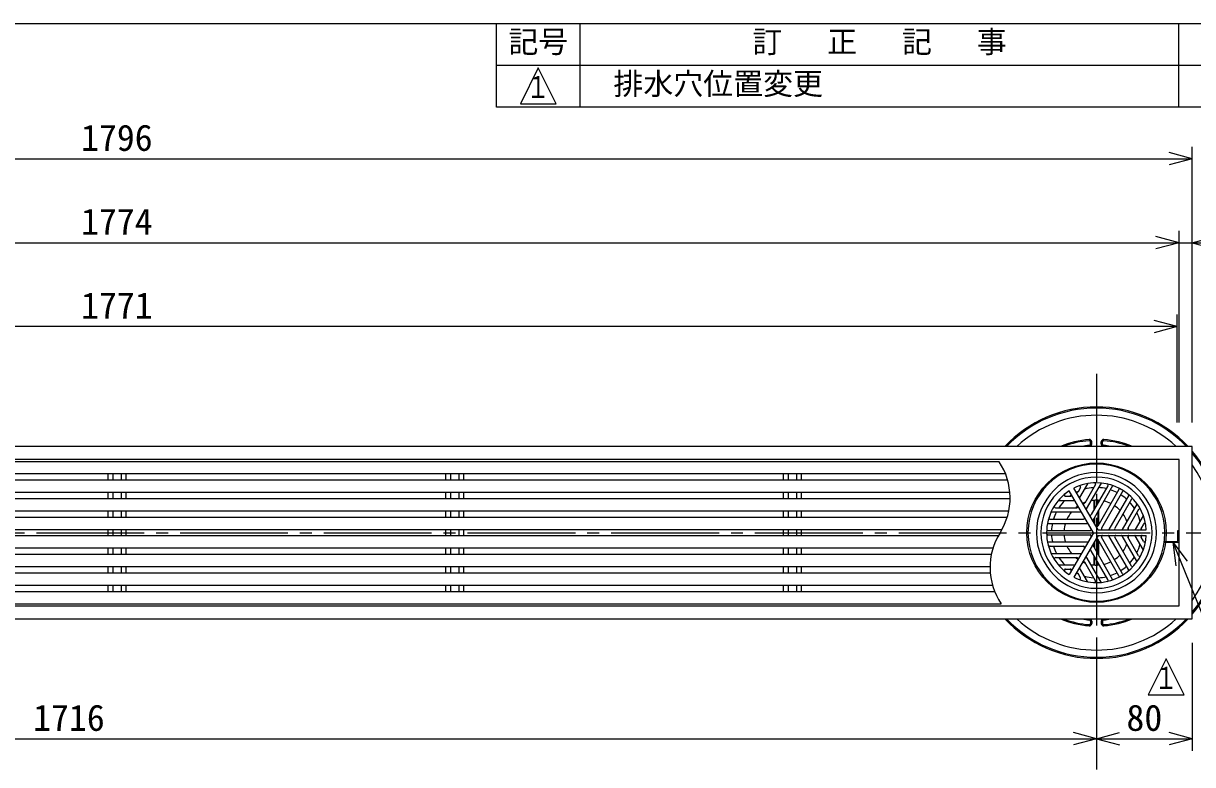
# Model space of a CAD drawing. Units: millimetres, scale not verified. Extents: x -1365 to 1365, y -930 to 870.
# Drawn here: x -100 to 876, y 251 to 870 of the extents above; entities that cross this region are included whole.
import ezdxf
from ezdxf.enums import TextEntityAlignment as Align

# ---------------------------------------------------------------- set-up
doc = ezdxf.new("R2010")
doc.units = ezdxf.units.MM
doc.header["$LTSCALE"] = 10
doc.linetypes.add('CHAIN2', pattern=[12, 9, -1, 1, -1])
for name, color, linetype in [('0-0_計極細', 2, 'Continuous'), ('0-1_計細線', 3, 'Continuous'), ('0-5_寸法線', 7, 'Continuous'), ('0-7_枠細線', 5, 'Continuous'), ('0-8_枠中線', 5, 'Continuous')]:
    doc.layers.add(name, color=color, linetype=linetype)
doc.styles.add('ＭＳ ゴシック', font='')
doc.styles.get('ＭＳ ゴシック').set_extended_font_data('MS Gothic')

msp = doc.modelspace()

# ---------------------------------------------------------------- linework, layer by layer
at = {"layer": '0-0_計極細', "linetype": 'CHAIN2'}
for p, q in [((796.11, 577.48), (796.11, -199.46)), ((-929.07, 445.02), (885.96, 445.02))]:
    msp.add_line(p, q, dxfattribs=at)
at = {"layer": '0-0_計極細'}
for p, q in [((-29.39, 494.27), (-29.39, 488.77)), ((-25.34, 494.27), (-25.34, 488.77)), ((-18.44, 494.27), (-18.44, 488.77)), ((-14.39, 494.27), (-14.39, 488.77)), ((252.61, 494.27), (252.61, 488.77)), ((256.66, 494.27), (256.66, 488.77)), ((263.56, 494.27), (263.56, 488.77)), ((267.61, 494.27), (267.61, 488.77)), ((534.61, 494.27), (534.61, 488.77)), ((538.66, 494.27), (538.66, 488.77)), ((545.56, 494.27), (545.56, 488.77)), ((549.61, 494.27), (549.61, 488.77)), ((-29.39, 478.77), (-29.39, 473.27)), ((-25.34, 478.77), (-25.34, 473.27)), ((-18.44, 478.77), (-18.44, 473.27)), ((-14.39, 478.77), (-14.39, 473.27)), ((252.61, 478.77), (252.61, 473.27)), ((256.66, 478.77), (256.66, 473.27)), ((263.56, 478.77), (263.56, 473.27)), ((267.61, 478.77), (267.61, 473.27)), ((534.61, 478.77), (534.61, 473.27)), ((538.66, 478.77), (538.66, 473.27)), ((545.56, 478.77), (545.56, 473.27)), ((549.61, 478.77), (549.61, 473.27)), ((782.74, 482.59), (780.75, 479.14)), ((788.66, 485.81), (782.06, 474.37)), ((795.22, 485.12), (786.26, 469.61)), ((799.89, 486.2), (787.56, 464.84)), ((805.7, 484.21), (791.76, 460.07)), ((809.62, 483.98), (793.07, 455.31)), ((814.86, 481.01), (797.27, 450.54)), ((817.9, 479.26), (800.31, 448.78)), ((764.5, 471.86), (777.71, 471.86)), ((770.26, 475.38), (774.24, 475.38)), ((794.1, 464.12), (794.1, 472.04)), ((794.6, 464.99), (794.6, 472.07)), ((797.61, 470.21), (797.61, 472.07)), ((798.11, 471.08), (798.11, 472.04)), ((823.09, 476.2), (806.54, 447.53)), ((825.25, 472.92), (811.32, 448.78)), ((829.87, 468.89), (817.54, 447.53)), ((-29.39, 463.27), (-29.39, 457.77)), ((-25.34, 463.27), (-25.34, 457.77)), ((-18.44, 463.27), (-18.44, 457.77)), ((-14.39, 463.27), (-14.39, 457.77)), ((252.61, 463.27), (252.61, 457.77)), ((256.66, 463.27), (256.66, 457.77)), ((263.56, 463.27), (263.56, 457.77)), ((267.61, 463.27), (267.61, 457.77)), ((534.61, 463.27), (534.61, 457.77)), ((538.66, 463.27), (538.66, 457.77)), ((545.56, 463.27), (545.56, 457.77)), ((549.61, 463.27), (549.61, 457.77)), ((758.55, 462.33), (783.22, 462.33)), ((761.82, 465.84), (779.74, 465.84)), ((797.61, 451.14), (797.61, 463.18)), ((798.11, 452.01), (798.11, 464.05)), ((831.28, 464.3), (822.32, 448.78)), ((835.16, 458.97), (828.55, 447.53)), ((755.61, 452.8), (788.72, 452.8)), ((757.37, 456.31), (785.24, 456.31)), ((794.1, 453.01), (794.1, 457.1)), ((794.6, 452.14), (794.6, 457.97)), ((835.32, 452.23), (833.33, 448.78)), ((-29.39, 447.77), (-29.39, 442.27)), ((-25.34, 447.77), (-25.34, 442.27)), ((-18.44, 447.77), (-18.44, 442.27)), ((-14.39, 447.77), (-14.39, 442.27)), ((252.61, 447.77), (252.61, 442.27)), ((256.66, 447.77), (256.66, 442.27)), ((263.56, 447.77), (263.56, 442.27)), ((267.61, 447.77), (267.61, 442.27)), ((534.61, 447.77), (534.61, 442.27)), ((538.66, 447.77), (538.66, 442.27)), ((545.56, 447.77), (545.56, 442.27)), ((549.61, 447.77), (549.61, 442.27)), ((755.56, 446.78), (790.75, 446.78)), ((755.56, 443.27), (790.75, 443.27)), ((814.86, 409.03), (797.27, 439.5)), ((817.9, 410.78), (800.31, 441.26)), ((823.09, 413.84), (806.54, 442.51)), ((825.25, 417.12), (811.32, 441.26)), ((829.87, 421.15), (817.54, 442.51)), ((831.28, 425.74), (822.32, 441.26)), ((835.16, 431.07), (828.55, 442.51)), ((835.32, 437.81), (833.33, 441.26)), ((-29.39, 432.27), (-29.39, 426.77)), ((-25.34, 432.27), (-25.34, 426.77)), ((-18.44, 432.27), (-18.44, 426.77)), ((-14.39, 432.27), (-14.39, 426.77)), ((252.61, 432.27), (252.61, 426.77)), ((256.66, 432.27), (256.66, 426.77)), ((263.56, 432.27), (263.56, 426.77)), ((267.61, 432.27), (267.61, 426.77)), ((534.61, 432.27), (534.61, 426.77)), ((538.66, 432.27), (538.66, 426.77)), ((545.56, 432.27), (545.56, 426.77)), ((549.61, 432.27), (549.61, 426.77)), ((755.61, 437.24), (788.72, 437.24)), ((757.37, 433.73), (785.24, 433.73)), ((805.7, 405.83), (791.76, 429.97)), ((809.62, 406.06), (793.07, 434.74)), ((794.1, 432.94), (794.1, 437.03)), ((794.6, 432.07), (794.6, 437.9)), ((797.61, 426.86), (797.61, 438.9)), ((798.11, 425.99), (798.11, 438.03)), ((855.11, 436.77), (855.11, 437.77)), ((758.55, 427.71), (783.22, 427.71)), ((761.82, 424.2), (779.74, 424.2)), ((795.22, 404.92), (786.26, 420.44)), ((799.89, 403.84), (787.56, 425.2)), ((794.1, 418), (794.1, 425.92)), ((794.6, 417.97), (794.6, 425.05)), ((-29.39, 416.77), (-29.39, 411.27)), ((-25.34, 416.77), (-25.34, 411.27)), ((-18.44, 416.77), (-18.44, 411.27)), ((-14.39, 416.77), (-14.39, 411.27)), ((252.61, 416.77), (252.61, 411.27)), ((256.66, 416.77), (256.66, 411.27)), ((263.56, 416.77), (263.56, 411.27)), ((267.61, 416.77), (267.61, 411.27)), ((534.61, 416.77), (534.61, 411.27)), ((538.66, 416.77), (538.66, 411.27)), ((545.56, 416.77), (545.56, 411.27)), ((549.61, 416.77), (549.61, 411.27)), ((764.5, 418.18), (777.71, 418.18)), ((770.26, 414.67), (774.24, 414.67)), ((782.74, 407.46), (780.75, 410.9)), ((788.66, 404.23), (782.06, 415.67)), ((797.61, 417.97), (797.61, 419.84)), ((798.11, 418), (798.11, 418.97)), ((-29.39, 401.27), (-29.39, 395.77)), ((-25.34, 401.27), (-25.34, 395.77)), ((-18.44, 401.27), (-18.44, 395.77)), ((-14.39, 401.27), (-14.39, 395.77)), ((252.61, 401.27), (252.61, 395.77)), ((256.66, 401.27), (256.66, 395.77)), ((263.56, 401.27), (263.56, 395.77)), ((267.61, 401.27), (267.61, 395.77)), ((534.61, 401.27), (534.61, 395.77)), ((538.66, 401.27), (538.66, 395.77)), ((545.56, 401.27), (545.56, 395.77)), ((549.61, 401.27), (549.61, 395.77))]:
    msp.add_line(p, q, dxfattribs=at)
for centre, radius, start, end in [((669.68, 474.02), 54.31, 327.72738, 33.84606), ((796.11, 445.02), 50.15, 90, 270), ((796.11, 445.02), 50.15, 270, 90), ((779.89, 479.64), 1, 210, 330), ((796.11, 445.02), 37.63, 113.77152, 116.31965), ((781.88, 483.09), 1, 330, 110.49823), ((796.11, 445.02), 37.63, 93.596, 105.50678), ((789.1, 485.56), 0.502, 99.81001, 150), ((794.35, 485.62), 1, 330, 92.48216), ((796.11, 445.02), 37.63, 77.4576, 87.38711), ((796.11, 445.02), 37.63, 77.4576, 87.38711), ((800.33, 485.95), 0.502, 84.11294, 150), ((804.83, 484.72), 1, 330, 77.60597), ((796.11, 445.02), 37.63, 62.67477, 71.92708), ((810.05, 483.73), 0.502, 70.18513, 150), ((813.99, 481.52), 1, 330, 63.89345), ((818.77, 478.76), 1, 56.10655, 150), ((764.5, 471.36), 0.502, 90, 140.18999), ((796.11, 445.02), 37.63, 134.49322, 146.404), ((770.26, 476.38), 1, 129.50177, 270), ((796.11, 445.02), 37.63, 123.68035, 126.22848), ((774.24, 476.38), 1, 270, 30), ((777.71, 471.36), 0.502, 30, 90), ((782.49, 474.12), 0.502, 150, 210), ((785.39, 470.11), 1, 210, 330), ((796.11, 445.02), 27.09, 110.22104, 115.21981), ((796.11, 445.02), 27.09, 84.62432, 99.70902), ((796.11, 445.02), 27.09, 84.62432, 90), ((796.11, 445.02), 27.09, 63.71622, 76.68065), ((796.11, 445.02), 37.63, 48.07292, 57.32523), ((822.66, 476.45), 0.502, 330, 49.81487), ((796.11, 445.02), 37.63, 32.61289, 42.5424), ((826.12, 472.42), 1, 42.39403, 150), ((829.44, 469.14), 0.502, 330, 35.88706), ((758.55, 461.83), 0.502, 90, 155.88706), ((796.11, 445.02), 37.63, 152.61289, 162.5424), ((761.82, 466.85), 1, 147.51784, 270), ((796.11, 445.02), 27.09, 140.29098, 155.37568), ((796.11, 445.02), 27.09, 124.78019, 129.77896), ((779.74, 466.85), 1, 270, 30), ((783.22, 461.83), 0.502, 30, 90), ((788, 464.59), 0.502, 150, 210), ((790.89, 460.58), 1, 210, 330), ((796.11, 445.02), 27.09, 43.31935, 56.28378), ((796.11, 445.02), 27.09, 20.29098, 35.37568), ((796.11, 445.02), 37.63, 14.49322, 26.40401), ((832.15, 463.8), 1, 27.51784, 150), ((755.61, 452.3), 0.502, 89.99378, 169.80868), ((757.37, 457.31), 1, 162.39403, 270), ((796.11, 445.02), 37.63, 168.07292, 177.32523), ((796.11, 445.02), 27.09, 163.31935, 176.28378), ((785.24, 457.31), 1, 270, 30), ((788.72, 452.3), 0.502, 30, 90), ((793.5, 455.06), 0.502, 150, 210), ((796.4, 451.04), 1, 210, 330), ((796.4, 451.04), 1, 253.22135, 330), ((796.11, 445.02), 27.09, 4.78019, 9.77896), ((836.19, 451.73), 1, 9.50177, 150), ((761.53, 416.02), 54.31, 147.72738, 213.84606), ((755.56, 447.78), 1, 176.10043, 269.99386), ((755.56, 442.26), 1, 90, 183.89345), ((796.11, 445.02), 37.63, 182.67477, 191.92708), ((796.11, 445.02), 27.09, 183.71622, 196.68065), ((790.75, 447.78), 1, 270, 30), ((790.75, 442.26), 1, 330, 90), ((796.4, 439), 1, 30, 150), ((796.4, 439), 1, 30, 106.77865), ((801.18, 448.28), 1, 150, 270), ((801.18, 441.76), 1, 90, 210), ((806.1, 447.78), 0.502, 270, 330), ((806.1, 442.26), 0.502, 30, 90), ((812.18, 448.28), 1, 150, 270), ((812.18, 441.76), 1, 90, 210), ((817.11, 447.78), 0.502, 270, 330), ((817.11, 442.26), 0.502, 30, 90), ((823.19, 448.28), 1, 150, 270), ((823.19, 441.76), 1, 90, 210), ((796.11, 445.02), 27.09, 350.22104, 355.21981), ((828.12, 447.78), 0.502, 270, 330), ((828.12, 442.26), 0.502, 30, 90), ((834.2, 448.28), 1, 150, 270), ((834.2, 441.76), 1, 90, 210), ((796.11, 445.02), 37.63, 3.68035, 6.22848), ((796.11, 445.02), 37.63, 353.77152, 356.31965), ((755.61, 437.75), 0.502, 190.17883, 269.99383), ((757.37, 432.73), 1, 90, 197.60597), ((796.11, 445.02), 37.63, 197.4576, 207.38711), ((796.11, 445.02), 27.09, 204.62432, 219.70902), ((785.24, 432.73), 1, 330, 90), ((788.72, 437.75), 0.502, 270, 330), ((790.89, 429.47), 1, 30, 150), ((793.5, 434.99), 0.502, 150, 210), ((796.11, 445.02), 27.09, 324.62432, 339.70902), ((796.11, 445.02), 37.63, 333.59599, 345.50678), ((836.19, 438.31), 1, 210, 350.49823), ((758.55, 428.21), 0.502, 204.11294, 270), ((761.82, 423.2), 1, 90, 212.48216), ((796.11, 445.02), 37.63, 213.59599, 225.50678), ((796.11, 445.02), 27.09, 230.22104, 235.21981), ((779.74, 423.2), 1, 330, 90), ((783.22, 428.21), 0.502, 270, 330), ((785.39, 419.93), 1, 30, 150), ((796.11, 445.02), 27.09, 244.78019, 249.77896), ((788, 425.45), 0.502, 150, 210), ((796.11, 445.02), 27.09, 283.31935, 296.28378), ((796.11, 445.02), 27.09, 303.71622, 316.68065), ((796.11, 445.02), 37.63, 317.4576, 327.38711), ((829.44, 420.9), 0.502, 324.11294, 30), ((832.15, 426.24), 1, 210, 332.48216), ((770.26, 413.66), 1, 90, 230.49823), ((796.11, 445.02), 37.63, 233.77152, 236.31965), ((774.24, 413.66), 1, 330, 90), ((777.71, 418.68), 0.502, 270, 330), ((779.89, 410.4), 1, 30, 150), ((796.11, 445.02), 37.63, 243.68035, 246.22848), ((782.49, 415.92), 0.502, 149.99998, 210.00002), ((796.11, 445.02), 27.09, 260.29098, 275.37568), ((796.11, 445.02), 37.63, 288.07292, 297.32523), ((796.11, 445.02), 37.63, 302.67477, 311.92708), ((818.77, 411.29), 1, 210, 303.89345), ((822.66, 413.59), 0.502, 310.18513, 30), ((826.12, 417.62), 1, 210, 317.60597), ((781.88, 406.95), 1, 249.50177, 30), ((796.11, 445.02), 37.63, 254.49322, 266.404), ((789.1, 404.48), 0.502, 210, 260.18999), ((794.35, 404.42), 1, 267.51784, 30), ((796.11, 445.02), 37.63, 272.61289, 282.5424), ((800.33, 404.1), 0.502, 210, 275.88706), ((804.83, 405.33), 1, 282.39403, 30), ((810.05, 406.31), 0.502, 210, 289.81487), ((813.99, 408.53), 1, 296.10655, 30)]:
    msp.add_arc(centre, radius, start, end, dxfattribs=at)
at = {"layer": '0-1_計細線'}
for p, q in [((791.11, 518.78), (791.11, 520.78)), ((792.11, 518.78), (792.11, 520.78)), ((800.11, 518.78), (800.11, 520.78)), ((801.11, 518.78), (801.11, 520.78)), ((714.79, 504.27), (-907.39, 504.27)), ((721.96, 488.77), (-907.39, 488.77)), ((793.5, 445.02), (773.36, 479.9)), ((797.41, 447.28), (777.27, 482.16)), ((723.99, 473.27), (-907.39, 473.27)), ((721.51, 457.77), (-907.39, 457.77)), ((797.41, 447.28), (796.11, 449.54)), ((713.98, 442.27), (-873.39, 442.27)), ((793.5, 445.02), (773.36, 410.14)), ((797.41, 442.76), (777.27, 407.88)), ((797.41, 447.28), (800.02, 447.28)), ((797.41, 447.28), (837.69, 447.28)), ((797.41, 442.76), (837.69, 442.76)), ((864.11, 446.77), (865.11, 446.77)), ((864.11, 437.77), (864.11, 446.77)), ((-873.39, 432.27), (709.7, 432.27)), ((864.11, 436.77), (853.11, 436.77)), ((708.29, 426.77), (-907.39, 426.77)), ((707.42, 411.27), (-907.39, 411.27)), ((711.13, 395.77), (-907.39, 395.77)), ((791.11, 371.26), (791.11, 369.26)), ((792.11, 371.26), (792.11, 369.26)), ((800.11, 371.26), (800.11, 369.26)), ((801.11, 371.26), (801.11, 369.26))]:
    msp.add_line(p, q, dxfattribs=at)
for points in [[(-919.89, 517.02), (-919.89, 373.02), (876.11, 373.02), (876.11, 517.02)], [(-908.89, 506.02), (-908.89, 384.02), (865.11, 384.02), (865.11, 506.02)]]:
    msp.add_lwpolyline(points, close=True, dxfattribs=at)
for points in [[(-907.39, 504.27), (-907.39, 494.27), (720.08, 494.27)], [(-907.39, 488.77), (-907.39, 478.77), (723.79, 478.77)], [(-907.39, 473.27), (-907.39, 463.27), (722.92, 463.27)], [(-907.39, 457.77), (-907.39, 447.77), (717.23, 447.77)], [(853.11, 436.77), (853.11, 437.77), (864.11, 437.77)], [(-907.39, 426.77), (-907.39, 416.77), (707.22, 416.77)], [(-907.39, 411.27), (-907.39, 401.27), (709.26, 401.27)], [(-907.39, 395.77), (-907.39, 385.77), (716.42, 385.77)]]:
    msp.add_lwpolyline(points, dxfattribs=at)
msp.add_circle((796.11, 445.02), 58.2, dxfattribs=at)
for centre, radius, start, end in [((796.11, 445.02), 105, 43.29187, 136.70813), ((796.11, 445.02), 104, 43.81312, 136.18688), ((796.11, 445.02), 98, 47.28142, 132.71858), ((796.11, 445.02), 78, 94.52806, 112.61971), ((796.11, 445.02), 77, 94.52806, 110.73223), ((796.11, 445.02), 73, 94.65071, 99.60712), ((790.11, 520.78), 2, 360, 94.52806), ((790.11, 520.78), 1, 360, 94.52806), ((790.11, 518.78), 1, 274.65071, 360), ((790.11, 518.78), 2, 298.58141, 360), ((802.11, 520.78), 2, 85.47194, 180), ((802.11, 518.78), 2, 180, 241.41859), ((802.11, 520.78), 1, 85.47194, 180), ((802.11, 518.78), 1, 180, 265.34929), ((796.11, 445.02), 73, 80.69166, 85.34929), ((796.11, 445.02), 77, 69.2388, 85.47194), ((796.11, 445.02), 78, 67.31293, 85.47194), ((796.11, 445.02), 105, 319.63235, 40.36765), ((796.11, 445.02), 104, 320.28481, 39.71519), ((796.11, 445.02), 57.2, 90, 270), ((796.11, 445.02), 57.2, 270, 90), ((796.11, 445.02), 98, 324.71867, 35.28133), ((796.11, 445.02), 46.41, 90, 270), ((796.11, 445.02), 46.41, 270, 90), ((796.11, 445.02), 41.65, 123.10792, 236.89208), ((796.11, 445.02), 41.65, 90, 116.89208), ((796.11, 445.02), 41.65, 3.10792, 90), ((834.72, 459.22), 0.502, 330, 20.18999), ((796.11, 445.02), 41.65, 270, 356.89208), ((834.72, 430.82), 0.502, 339.81001, 30), ((864.11, 437.77), 1, 270, 360), ((764.5, 418.68), 0.502, 219.81001, 270), ((796.11, 445.02), 41.65, 243.10792, 270), ((796.11, 445.02), 105, 223.29187, 316.70813), ((796.11, 445.02), 104, 223.81312, 316.18688), ((796.11, 445.02), 98, 227.28142, 312.71858), ((796.11, 445.02), 78, 247.38029, 265.47194), ((796.11, 445.02), 77, 249.2388, 265.47194), ((796.11, 445.02), 73, 260.50585, 265.34929), ((790.11, 371.26), 1, 0, 85.34929), ((790.11, 371.26), 2, 0, 63.35361), ((802.11, 371.26), 2, 118.58141, 180), ((802.11, 371.26), 1, 94.65071, 180), ((796.11, 445.02), 73, 274.65071, 279.36215), ((796.11, 445.02), 77, 274.52806, 290.7612), ((796.11, 445.02), 78, 274.52806, 292.61971), ((790.11, 369.26), 2, 265.47194, 0), ((790.11, 369.26), 1, 265.47194, 0), ((802.11, 369.26), 2, 180, 274.52806), ((802.11, 369.26), 1, 180, 274.52806)]:
    msp.add_arc(centre, radius, start, end, dxfattribs=at)
at = {"layer": '0-5_寸法線'}
for p, q in [((876.11, 757.02), (856.79, 762.2)), ((876.11, 537.02), (876.11, 767.02)), ((-919.89, 757.02), (876.11, 757.02)), ((876.11, 757.02), (856.79, 751.84)), ((865.11, 537.02), (865.11, 697.02)), ((876.11, 537.02), (876.11, 697.02)), ((-908.89, 687.02), (865.11, 687.02)), ((865.11, 687.02), (845.79, 692.2)), ((865.11, 687.02), (845.79, 681.84)), ((865.11, 687.02), (930.2, 687.02)), ((876.11, 687.02), (895.42, 692.2)), ((876.11, 687.02), (895.42, 681.84)), ((863.61, 537.02), (863.61, 627.02)), ((863.61, 617.02), (-907.39, 617.02)), ((863.61, 617.02), (844.29, 622.2)), ((863.61, 617.02), (844.29, 611.84)), ((859.76, 437.2), (871.85, 421.27)), ((859.76, 437.2), (862.27, 417.36)), ((796.11, 353.02), (796.11, 263.02)), ((876.11, 353.02), (876.11, 263.02)), ((796.11, 273.02), (776.79, 278.2)), ((796.11, 273.02), (815.42, 278.2)), ((876.11, 273.02), (856.79, 278.2)), ((-919.89, 273.02), (796.11, 273.02)), ((796.11, 273.02), (776.79, 267.84)), ((796.11, 273.02), (815.42, 267.84)), ((796.11, 273.02), (876.11, 273.02)), ((876.11, 273.02), (856.79, 267.84))]:
    msp.add_line(p, q, dxfattribs=at)
msp.add_lwpolyline([(859.76, 437.2), (907.26, 320.78), (1075.26, 320.78)], dxfattribs=at)
at = {"layer": '0-7_枠細線'}
for p, q in [((295, 800), (295, 870)), ((365, 800), (365, 870)), ((865, 800), (865, 870)), ((1365, 835), (295, 835)), ((330, 832.88), (315, 802.88)), ((345, 802.88), (330, 832.88)), ((315, 802.88), (345, 802.88)), ((1365, 800), (295, 800)), ((854.38, 339.8), (839.38, 309.8)), ((869.38, 309.8), (854.38, 339.8)), ((839.38, 309.8), (869.38, 309.8))]:
    msp.add_line(p, q, dxfattribs=at)
at = {"layer": '0-8_枠中線'}
msp.add_lwpolyline([(-1365, -930), (-1365, 870), (1365, 870), (1365, -930)], close=True, dxfattribs=at)

# ---------------------------------------------------------------- texts
at = {"layer": '0-5_寸法線', "style": 'ＭＳ ゴシック'}
for s, p in [('1796', (-51.89, 757.02)), ('1774', (-51.89, 687.02)), ('1771', (-51.89, 617.02)), ('1716', (-91.89, 273.02)), ('80', (821.11, 273.02))]:
    msp.add_text(s, height=21.99, dxfattribs=at).set_placement(p, align=Align.BOTTOM_LEFT)
at = {"layer": '0-7_枠細線', "style": 'ＭＳ ゴシック'}
for s, p in [('記号', (305, 840)), ('訂\u3000 正\u3000 記\u3000 事', (508.75, 840)), ('排水穴位置変更', (392.7, 805))]:
    msp.add_text(s, height=18.33, dxfattribs=at).set_placement(p, align=Align.BOTTOM_LEFT)
at = {"layer": '0-7_枠細線', "style": 'ＭＳ ゴシック', "width": 0.8}
for p in [(319.73, 802.27), (844.11, 309.19)]:
    msp.add_text('１', height=18.33, dxfattribs=at).set_placement(p, align=Align.BOTTOM_LEFT)

doc.saveas('drawing.dxf')
